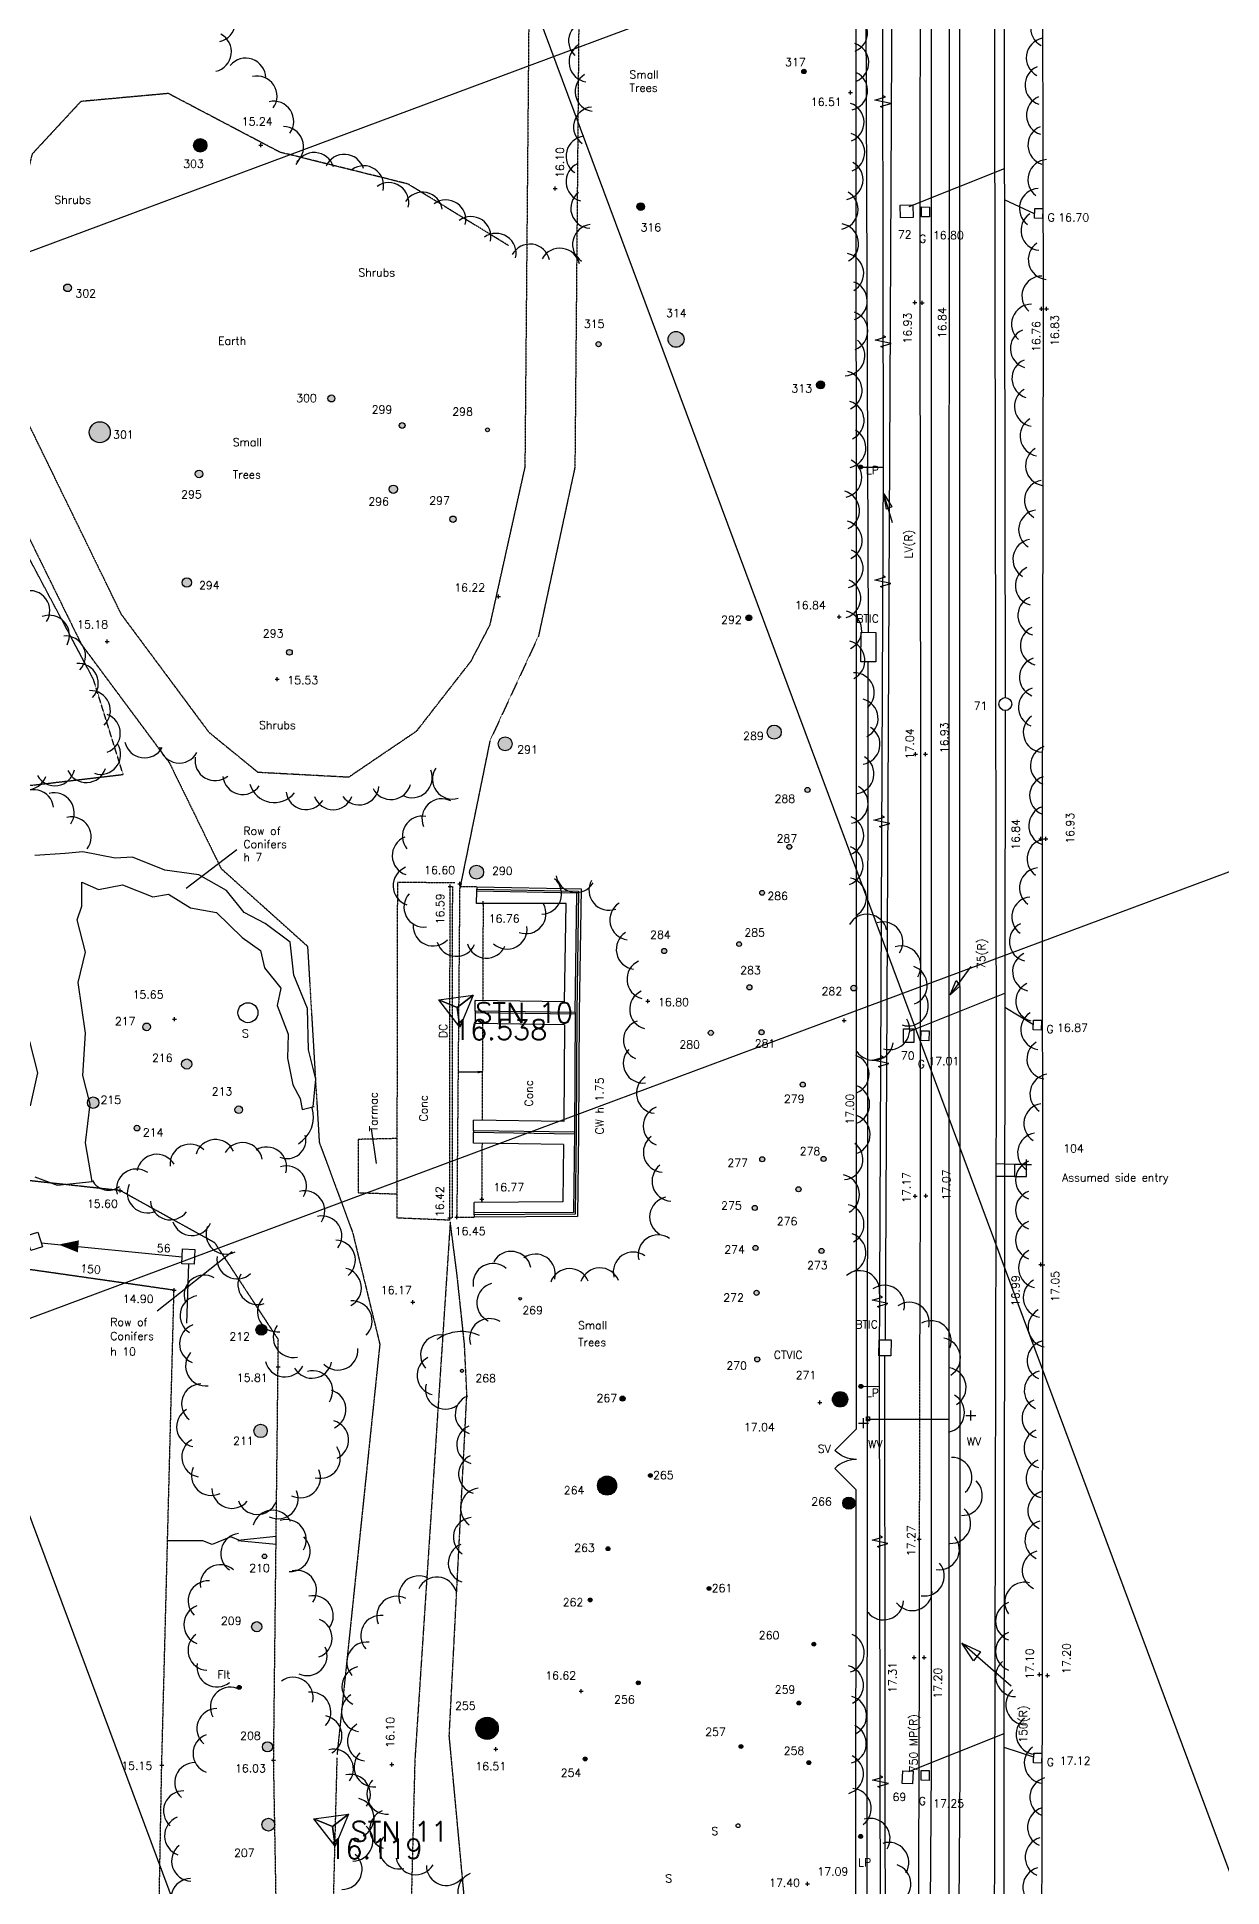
# Model space of a CAD drawing. Extents: x -4000 to 590500, y -6503 to 470250.
# Drawn here: x 426151 to 485387, y 96911 to 189400 of the extents above; entities that cross this region are included whole.
import ezdxf

# ---------------------------------------------------------------- set-up
doc = ezdxf.new("R2010")
doc.units = 0
doc.header["$LTSCALE"] = 0.0508
doc.linetypes.add('DASHED', pattern=[19.05, 12.7, -6.35])
for name, color, linetype in [('BOUNDARY', 30, 'CONTINUOUS'), ('BT', 34, 'CONTINUOUS'), ('CATV', 4, 'CONTINUOUS'), ('CONTROL', 1, 'CONTINUOUS'), ('DETAIL', 5, 'CONTINUOUS'), ('ELEC', 30, 'CONTINUOUS'), ('FOUL', 1, 'CONTINUOUS'), ('GAS', 3, 'CONTINUOUS'), ('GRID', 253, 'CONTINUOUS'), ('LEVEL', 1, 'CONTINUOUS'), ('MH_NUMBER', 7, 'CONTINUOUS'), ('ROAD', 4, 'CONTINUOUS'), ('SERVICE', 1, 'CONTINUOUS'), ('STORM', 5, 'CONTINUOUS'), ('TEXT', 7, 'CONTINUOUS'), ('TEXT_SERVICE', 1, 'CONTINUOUS'), ('TREE_NUMBER', 7, 'CONTINUOUS'), ('VEGETATION', 3, 'CONTINUOUS'), ('WATER', 6, 'CONTINUOUS')]:
    doc.layers.add(name, color=color, linetype=linetype)
doc.styles.add('ROMANS', font='Romans.shx')

msp = doc.modelspace()

# ---------------------------------------------------------------- hatches: boundary and pattern name
at = {"layer": 'SERVICE', "linetype": 'Continuous'}
h = msp.add_hatch(color=256, dxfattribs=at)
edge = h.paths.add_edge_path()
edge.add_arc((467319, 167900), 100, 0, 360)
h = msp.add_hatch(color=256, dxfattribs=at)
edge = h.paths.add_edge_path()
edge.add_arc((467334, 121941), 100, 0, 360)
h = msp.add_hatch(color=256, dxfattribs=at)
edge = h.paths.add_edge_path()
edge.add_arc((436260, 106888), 100, 0, 360)
h = msp.add_hatch(color=256, dxfattribs=at)
edge = h.paths.add_edge_path()
edge.add_arc((467321, 99438), 100, 0, 360)
at = {"layer": 'VEGETATION', "linetype": 'Continuous'}
h = msp.add_hatch(color=256, dxfattribs=at)
edge = h.paths.add_edge_path()
edge.add_arc((464488, 187678), 111, 0, 360)
h = msp.add_hatch(color=256, dxfattribs=at)
edge = h.paths.add_edge_path()
edge.add_arc((434310, 183983), 334, 0, 360)
h = msp.add_hatch(color=256, dxfattribs=at)
edge = h.paths.add_edge_path()
edge.add_arc((456330, 180920), 191, 0, 360)
h = msp.add_hatch(color=256, dxfattribs=at)
edge = h.paths.add_edge_path()
edge.add_arc((438768, 158637), 143, 0, 360)
edge = h.paths.add_edge_path()
edge.add_arc((429291, 169639), 525, 0, 360)
edge = h.paths.add_edge_path()
edge.add_arc((427676, 176859), 191, 0, 360)
h = msp.add_hatch(color=256, dxfattribs=at)
edge = h.paths.add_edge_path()
edge.add_arc((454224, 174044), 127, 0, 360)
edge = h.paths.add_edge_path()
edge.add_arc((458096, 174284), 398, 0, 360)
h = msp.add_hatch(color=256, dxfattribs=at)
edge = h.paths.add_edge_path()
edge.add_arc((465323, 172009), 200, 0, 360)
h = msp.add_hatch(color=256, dxfattribs=at)
edge = h.paths.add_edge_path()
edge.add_arc((433641, 162126), 239, 0, 360)
edge = h.paths.add_edge_path()
edge.add_arc((434255, 167556), 191, 0, 360)
edge = h.paths.add_edge_path()
edge.add_arc((440866, 171327), 175, 0, 360)
edge = h.paths.add_edge_path()
edge.add_arc((444405, 169978), 143, 0, 360)
edge = h.paths.add_edge_path()
edge.add_arc((443962, 166790), 207, 0, 360)
edge = h.paths.add_edge_path()
edge.add_arc((446948, 165292), 159, 0, 360)
edge = h.paths.add_edge_path()
edge.add_arc((448671, 169758), 95.5, 0, 360)
h = msp.add_hatch(color=256, dxfattribs=at)
edge = h.paths.add_edge_path()
edge.add_arc((461735, 160364), 143, 0, 360)
h = msp.add_hatch(color=256, dxfattribs=at)
edge = h.paths.add_edge_path()
edge.add_arc((463006, 154648), 350, 0, 360)
edge = h.paths.add_edge_path()
edge.add_arc((449556, 154061), 350, 0, 360)
edge = h.paths.add_edge_path()
edge.add_arc((448126, 147646), 350, 0, 360)
h = msp.add_hatch(color=256, dxfattribs=at)
edge = h.paths.add_edge_path()
edge.add_arc((461247, 144050), 120, 0, 360)
edge = h.paths.add_edge_path()
edge.add_arc((462398, 146613), 120, 0, 360)
edge = h.paths.add_edge_path()
edge.add_arc((463758, 148914), 120, 0, 360)
edge = h.paths.add_edge_path()
edge.add_arc((464668, 151756), 127, 0, 360)
h = msp.add_hatch(color=256, dxfattribs=at)
edge = h.paths.add_edge_path()
edge.add_arc((459836, 139613), 127, 0, 360)
edge = h.paths.add_edge_path()
edge.add_arc((461763, 141889), 127, 0, 360)
edge = h.paths.add_edge_path()
edge.add_arc((457500, 143705), 127, 0, 360)
h = msp.add_hatch(color=256, dxfattribs=at)
edge = h.paths.add_edge_path()
edge.add_arc((466977, 141852), 143, 0, 360)
edge = h.paths.add_edge_path()
edge.add_arc((462371, 139641), 127, 0, 360)
h = msp.add_hatch(color=256, dxfattribs=at)
edge = h.paths.add_edge_path()
edge.add_arc((431627, 139913), 191, 0, 360)
edge = h.paths.add_edge_path()
edge.add_arc((433633, 138054), 255, 0, 360)
edge = h.paths.add_edge_path()
edge.add_arc((436236, 135770), 191, 0, 360)
edge = h.paths.add_edge_path()
edge.add_arc((431148, 134854), 143, 0, 360)
edge = h.paths.add_edge_path()
edge.add_arc((428957, 136121), 286, 0, 360)
h = msp.add_hatch(color=256, dxfattribs=at)
edge = h.paths.add_edge_path()
edge.add_arc((462158, 123288), 127, 0, 360)
edge = h.paths.add_edge_path()
edge.add_arc((462124, 126617), 127, 0, 360)
edge = h.paths.add_edge_path()
edge.add_arc((462407, 133291), 127, 0, 360)
edge = h.paths.add_edge_path()
edge.add_arc((464217, 131795), 127, 0, 360)
edge = h.paths.add_edge_path()
edge.add_arc((465473, 133311), 127, 0, 360)
edge = h.paths.add_edge_path()
edge.add_arc((465368, 128709), 127, 0, 360)
edge = h.paths.add_edge_path()
edge.add_arc((464427, 137024), 127, 0, 360)
h = msp.add_hatch(color=256, dxfattribs=at)
edge = h.paths.add_edge_path()
edge.add_arc((462067, 128861), 127, 0, 360)
edge = h.paths.add_edge_path()
edge.add_arc((462031, 130861), 127, 0, 360)
h = msp.add_hatch(color=256, dxfattribs=at)
edge = h.paths.add_edge_path()
edge.add_arc((447397, 122715), 79.6, 0, 360)
edge = h.paths.add_edge_path()
edge.add_arc((450302, 126319), 63.7, 0, 360)
h = msp.add_hatch(color=256, dxfattribs=at)
edge = h.paths.add_edge_path()
edge.add_arc((437367, 124766), 271, 0, 360)
h = msp.add_hatch(color=256, dxfattribs=at)
edge = h.paths.add_edge_path()
edge.add_arc((455423, 121326), 127, 0, 360)
h = msp.add_hatch(color=256, dxfattribs=at)
edge = h.paths.add_edge_path()
edge.add_arc((466295, 121291), 382, 0, 360)
h = msp.add_hatch(color=256, dxfattribs=at)
edge = h.paths.add_edge_path()
edge.add_arc((437715, 100027), 318, 0, 360)
edge = h.paths.add_edge_path()
edge.add_arc((437671, 103920), 255, 0, 360)
edge = h.paths.add_edge_path()
edge.add_arc((437134, 109924), 255, 0, 360)
edge = h.paths.add_edge_path()
edge.add_arc((437523, 113443), 111, 0, 360)
edge = h.paths.add_edge_path()
edge.add_arc((437330, 119710), 334, 0, 360)
h = msp.add_hatch(color=256, dxfattribs=at)
edge = h.paths.add_edge_path()
edge.add_arc((456814, 117482), 95.5, 0, 360)
h = msp.add_hatch(color=256, dxfattribs=at)
edge = h.paths.add_edge_path()
edge.add_arc((454646, 116977), 477, 0, 360)
h = msp.add_hatch(color=256, dxfattribs=at)
edge = h.paths.add_edge_path()
edge.add_arc((466732, 116099), 300, 0, 360)
h = msp.add_hatch(color=256, dxfattribs=at)
edge = h.paths.add_edge_path()
edge.add_arc((454694, 113821), 95.5, 0, 360)
h = msp.add_hatch(color=256, dxfattribs=at)
edge = h.paths.add_edge_path()
edge.add_arc((459744, 111834), 95.5, 0, 360)
h = msp.add_hatch(color=256, dxfattribs=at)
edge = h.paths.add_edge_path()
edge.add_arc((453804, 111260), 95.5, 0, 360)
h = msp.add_hatch(color=256, dxfattribs=at)
edge = h.paths.add_edge_path()
edge.add_arc((464981, 109050), 95.5, 0, 360)
h = msp.add_hatch(color=256, dxfattribs=at)
edge = h.paths.add_edge_path()
edge.add_arc((456210, 107116), 95.5, 0, 360)
h = msp.add_hatch(color=256, dxfattribs=at)
edge = h.paths.add_edge_path()
edge.add_arc((464231, 106108), 95.5, 0, 360)
h = msp.add_hatch(color=256, dxfattribs=at)
edge = h.paths.add_edge_path()
edge.add_arc((448651, 104845), 557, 0, 360)
h = msp.add_hatch(color=256, dxfattribs=at)
edge = h.paths.add_edge_path()
edge.add_arc((461339, 103937), 95.5, 0, 360)
h = msp.add_hatch(color=256, dxfattribs=at)
edge = h.paths.add_edge_path()
edge.add_arc((453554, 103312), 95.5, 0, 360)
h = msp.add_hatch(color=256, dxfattribs=at)
edge = h.paths.add_edge_path()
edge.add_arc((464733, 103126), 95.5, 0, 360)

# ---------------------------------------------------------------- linework, layer by layer
at = {"layer": 'BOUNDARY', "linetype": 'Continuous'}
for p, q in [((467121, 154997), (467098, 211017)), ((467111, 119811), (467121, 154997)), ((467081, 96936), (467107, 116761)), ((467191, 74931), (467081, 96936))]:
    msp.add_line(p, q, dxfattribs=at)
at = {"layer": 'BOUNDARY', "linetype": 'Continuous', "flags": 128}
for points in [[(467109, 118286, -0.198912), (466031, 118734), (467111, 119811)], [(467109, 118286, 0.198912), (466030, 117841), (467107, 116761)]]:
    msp.add_lwpolyline(points, format="xyb", dxfattribs=at)
at = {"layer": 'BT', "linetype": 'Continuous', "flags": 128}
for points in [[(467719, 159634), (467586, 195140)], [(467596, 38763), (467705, 158164)]]:
    msp.add_lwpolyline(points, dxfattribs=at)
at = {"layer": 'CATV', "linetype": 'Continuous', "flags": 128}
for points in [[(468559, 124264), (468918, 195627), (468719, 329460), (468521, 430102)], [(468518, 123464), (468640, 3789)]]:
    msp.add_lwpolyline(points, dxfattribs=at)
at = {"layer": 'CONTROL', "linetype": 'Continuous'}
for p, q in [((446234, 141261), (447951, 141490)), ((447158, 140880), (446234, 141261)), ((447290, 139889), (446234, 141261)), ((446234, 141261), (447158, 140880)), ((447158, 140880), (447951, 141490)), ((447951, 141490), (447158, 140880)), ((447290, 139889), (447158, 140880)), ((447158, 140880), (447290, 139889)), ((447951, 141490), (447290, 139889)), ((439997, 100319), (441714, 100548)), ((440922, 99938), (439997, 100319)), ((441054, 98946), (439997, 100319)), ((439997, 100319), (440922, 99938)), ((440922, 99938), (441714, 100548)), ((441714, 100548), (440922, 99938)), ((441054, 98946), (440922, 99938)), ((440922, 99938), (441054, 98946)), ((441714, 100548), (441054, 98946))]:
    msp.add_line(p, q, dxfattribs=at)
at = {"layer": 'DETAIL', "linetype": 'DASHED'}
for p, q in [((448141, 146909), (447280, 146916)), ((448451, 146095), (448429, 141226)), ((448423, 140076), (448401, 135240)), ((448396, 134090), (448382, 131140))]:
    msp.add_line(p, q, dxfattribs=at)
at = {"layer": 'DETAIL', "linetype": 'Continuous'}
for p, q in [((448141, 146909), (448139, 146789)), ((448053, 140611), (448046, 140081)), ((448054, 140701), (448053, 140611)), ((453048, 140542), (448053, 140611)), ((448054, 140701), (448062, 141231)), ((453049, 140631), (448054, 140701)), ((452526, 141168), (448062, 141231)), ((453049, 140631), (453014, 134645)), ((452515, 140019), (448046, 140081)), ((452515, 140019), (452488, 135183)), ((447971, 134716), (447978, 135246)), ((452488, 135183), (447978, 135246)), ((447963, 134096), (447970, 134626)), ((447971, 134716), (447970, 134626)), ((453013, 134556), (447970, 134626)), ((453014, 134645), (447971, 134716)), ((453014, 134646), (452967, 130636)), ((452477, 134033), (447963, 134096)), ((452477, 134033), (452443, 131163)), ((452443, 131163), (448000, 131138)), ((448003, 130608), (448000, 131138)), ((452967, 130636), (448003, 130608)), ((448003, 130518), (448003, 130608)), ((448003, 130518), (448004, 130398))]:
    msp.add_line(p, q, dxfattribs=at)
at = {"layer": 'DETAIL', "linetype": 'DASHED', "flags": 128}
for points in [[(455957, 328030), (455993, 322908), (456416, 319160), (456413, 309140), (454640, 286139), (454634, 278804), (455248, 267355), (457129, 254881), (457937, 241386), (457488, 230955), (454780, 211246), (453448, 196829), (453237, 190602), (453039, 167889), (451220, 159454), (448792, 154220), (447281, 146808)], [(452037, 326721), (453616, 321855), (453613, 309140), (451848, 286355), (452138, 278671), (452752, 267221), (454657, 254510), (455442, 241239), (455011, 231296), (452303, 211586), (450958, 197059), (450737, 190624), (450539, 167911), (448779, 159996), (447819, 158167), (445109, 154683), (441728, 152389), (437200, 152631), (434768, 154615), (430370, 160534), (424881, 171805), (420941, 180567), (419806, 182723), (415641, 189971), (411828, 194422), (404091, 199537), (393218, 202806), (386211, 210140), (384335, 227877)], [(381849, 227614), (383814, 209029), (391866, 200602), (403371, 197143), (410424, 192354), (413474, 188725), (417639, 181478), (418661, 179542), (422633, 170711), (428363, 159043), (432761, 153124), (435349, 147832), (439673, 143943), (440259, 134138), (441927, 129631), (443286, 124044), (441148, 103523)], [(449719, 178975), (444693, 182051), (438287, 183640), (432715, 186573), (428342, 186175), (425904, 183545), (424031, 175859), (424134, 173467)], [(412044, 150384), (413047, 150709), (426012, 152007), (430457, 152532), (428970, 157298), (423109, 168333), (422674, 169097), (417363, 168558), (413198, 165471), (403483, 169345), (402012, 175476), (403160, 178387), (400734, 184993)], [(447039, 147115), (444165, 147128), (444136, 130371), (446804, 130262)], [(447281, 147058), (447136, 130403), (448004, 130398)], [(428902, 33888), (431064, 44413), (430947, 60002), (431966, 80403), (432386, 103003), (433000, 126745), (407594, 130377), (403098, 130425), (392044, 132050), (389827, 136023)], [(438215, 124285), (435047, 129111), (430306, 131728), (408598, 134086), (389846, 135989)], [(444142, 134328), (442205, 134285), (442198, 131624), (444138, 131560)], [(446808, 130170), (445039, 103267), (444333, 75459), (445068, 49677), (446316, 38561)], [(467177, 77822), (460638, 78218), (456704, 78536), (455273, 78075), (454212, 76092), (453791, 73377), (452282, 71122), (449663, 70166), (447663, 70659), (448711, 83485), (446759, 104475), (447640, 121554), (447521, 124027), (447154, 127478), (446808, 130170)], [(438175, 32651), (438744, 58601), (438380, 80711), (437980, 103257), (438215, 124285)], [(441141, 103366), (440434, 75558), (441170, 49566), (442440, 38126), (444902, 31679)]]:
    msp.add_lwpolyline(points, dxfattribs=at)
at = {"layer": 'DETAIL', "linetype": 'Continuous', "flags": 128}
for points in [[(448139, 146789), (453223, 146689), (453139, 140630), (453104, 134645), (453056, 130547), (448003, 130518)], [(448141, 146909), (453345, 146806), (453259, 140629), (453224, 134643), (453175, 130427), (448004, 130398)], [(452595, 146081), (452595, 146081), (448125, 146079), (448137, 146699)], [(452526, 141168), (452595, 146081), (448125, 146079), (448137, 146699)], [(453049, 140632), (453132, 146600), (448137, 146699), (448139, 146789)]]:
    msp.add_lwpolyline(points, dxfattribs=at)
at = {"layer": 'DETAIL', "flags": 128}
for points in [[(447199, 137662), (448412, 137658)], [(448192, 137681), (448238, 137635)], [(448192, 137667), (448225, 137633)], [(448192, 137652), (448213, 137631)], [(448192, 137638), (448201, 137630)], [(448199, 137688), (448250, 137636)], [(448216, 137685), (448263, 137638)], [(448232, 137683), (448275, 137640)], [(448248, 137681), (448288, 137641)], [(448265, 137679), (448300, 137643)], [(448281, 137676), (448313, 137645)], [(448298, 137674), (448325, 137646)], [(448314, 137672), (448337, 137648)], [(448330, 137669), (448350, 137650)], [(448347, 137667), (448362, 137651)], [(448363, 137665), (448375, 137653)], [(448379, 137662), (448387, 137655)], [(436349, 114224), (436318, 114224), (435848, 114415), (434909, 114033), (434439, 114224), (432676, 114224)]]:
    msp.add_lwpolyline(points, dxfattribs=at)
for points in [[(448412, 137658), (448192, 137689), (448192, 137629)], [(436195, 114240), (438105, 114049), (438105, 114431)]]:
    msp.add_lwpolyline(points, close=True, dxfattribs=at)
at = {"layer": 'DETAIL', "linetype": 'Continuous'}
for centre, radius in [((436696, 140622), 500), ((461197, 99974), 95.5)]:
    msp.add_circle(centre, radius, dxfattribs=at)
at = {"layer": 'ELEC'}
for p, q in [((468036, 186250), (468558, 186404)), ((468834, 186080), (468036, 186250)), ((468312, 185927), (468834, 186080)), ((468431, 185865), (468312, 185927)), ((468558, 186404), (468439, 186465)), ((468054, 174250), (468576, 174404)), ((468852, 174080), (468054, 174250)), ((468330, 173927), (468852, 174080)), ((468449, 173865), (468330, 173927)), ((468576, 174404), (468456, 174465)), ((468039, 162252), (468562, 162403)), ((468837, 162078), (468039, 162252)), ((468314, 161927), (468837, 162078)), ((468433, 161865), (468314, 161927)), ((468562, 162403), (468443, 162465)), ((467990, 150252), (468513, 150403)), ((468787, 150078), (467990, 150252)), ((468265, 149928), (468787, 150078)), ((468384, 149865), (468265, 149928)), ((468513, 150403), (468394, 150465)), ((467941, 138253), (468464, 138403)), ((468738, 138078), (467941, 138253)), ((468215, 137928), (468738, 138078)), ((468334, 137866), (468215, 137928)), ((468464, 138403), (468345, 138465)), ((467892, 126253), (468415, 126403)), ((468689, 126079), (467892, 126253)), ((468166, 125928), (468689, 126079)), ((468285, 125866), (468166, 125928)), ((468415, 126403), (468296, 126466)), ((467893, 114250), (468415, 114404)), ((468691, 114081), (467893, 114250)), ((468169, 113927), (468691, 114081)), ((468288, 113866), (468169, 113927)), ((468415, 114404), (468295, 114466)), ((467912, 102250), (468434, 102404)), ((468710, 102081), (467912, 102250)), ((468188, 101927), (468710, 102081)), ((468307, 101866), (468188, 101927)), ((468434, 102404), (468314, 102466))]:
    msp.add_line(p, q, dxfattribs=at)
at = {"layer": 'ELEC', "linetype": 'Continuous', "flags": 128}
for points in [[(468087, 13170), (468270, 38204), (468364, 66078), (468274, 123048), (468458, 168035), (468367, 228762), (468278, 329865)], [(467319, 167900), (468457, 167896)], [(468917, 165118), (468489, 166554), (468887, 165912), (468611, 165790), (468489, 166554)], [(467334, 121941), (468275, 121942)]]:
    msp.add_lwpolyline(points, dxfattribs=at)
at = {"layer": 'FOUL', "linetype": 'Continuous', "flags": 128}
for points in [[(473809, 3716), (474112, 138092), (473901, 265217)], [(475022, 132439), (474100, 132435)], [(475022, 133039), (474101, 133059)]]:
    msp.add_lwpolyline(points, dxfattribs=at)
at = {"layer": 'GAS', "linetype": 'Continuous', "flags": 128}
for points in [[(470374, 3698), (470423, 41248), (470869, 102867), (470862, 181192), (470793, 252307), (470713, 376409), (470903, 431458)], [(471799, 3621), (471848, 41171), (472294, 102790), (472287, 181115), (472218, 252230), (472138, 376332), (472328, 431381)], [(474840, 106943), (472378, 109098), (473317, 108675), (472962, 108225), (472378, 109098)]]:
    msp.add_lwpolyline(points, dxfattribs=at)
at = {"layer": 'GRID', "linetype": 'Continuous', "flags": 128}
for points in [[(468788, 0), (295644, 465000)], [(522142, 0), (348997, 465000)], [(0, 20153), (535000, 219362)], [(89165, 0), (535000, 166009)]]:
    msp.add_lwpolyline(points, dxfattribs=at)
at = {"layer": 'LEVEL', "flags": 128}
for points in [[(466721, 186628), (466921, 186628)], [(466821, 186528), (466821, 186728)], [(437342, 183892), (437342, 184092)], [(437242, 183992), (437442, 183992)], [(451954, 181821), (452154, 181821)], [(452054, 181721), (452054, 181921)], [(469940, 176126), (470140, 176126)], [(470040, 176026), (470040, 176226)], [(470293, 176113), (470493, 176113)], [(470393, 176013), (470393, 176213)], [(476259, 175808), (476459, 175808)], [(476359, 175708), (476359, 175908)], [(476509, 175808), (476709, 175808)], [(476609, 175708), (476609, 175908)], [(449122, 161423), (449322, 161423)], [(449222, 161323), (449222, 161523)], [(466148, 160404), (466348, 160404)], [(466248, 160304), (466248, 160504)], [(429558, 159181), (429758, 159181)], [(429658, 159081), (429658, 159281)], [(438062, 157289), (438262, 157289)], [(438162, 157189), (438162, 157389)], [(469960, 153540), (470160, 153540)], [(470060, 153440), (470060, 153640)], [(470460, 153540), (470660, 153540)], [(470560, 153440), (470560, 153640)], [(476233, 149309), (476433, 149309)], [(476333, 149209), (476333, 149409)], [(476483, 149309), (476683, 149309)], [(476583, 149209), (476583, 149409)], [(447181, 147058), (447381, 147058)], [(447281, 146958), (447281, 147158)], [(446700, 146925), (446900, 146925)], [(446800, 146825), (446800, 147025)], [(448451, 145995), (448451, 146195)], [(448351, 146095), (448551, 146095)], [(456593, 141197), (456793, 141197)], [(456693, 141097), (456693, 141297)], [(432929, 140297), (433129, 140297)], [(433029, 140197), (433029, 140397)], [(466394, 140226), (466594, 140226)], [(466494, 140126), (466494, 140326)], [(430206, 131728), (430406, 131728)], [(430306, 131628), (430306, 131828)], [(448383, 131206), (448383, 131406)], [(469946, 131456), (470146, 131456)], [(470046, 131356), (470046, 131556)], [(470478, 131458), (470678, 131458)], [(470578, 131358), (470578, 131558)], [(446783, 130266), (446783, 130466)], [(447136, 130303), (447136, 130503)], [(448283, 131306), (448483, 131306)], [(446683, 130366), (446883, 130366)], [(447036, 130403), (447236, 130403)], [(476231, 128036), (476431, 128036)], [(476331, 127936), (476331, 128136)], [(476331, 128015), (476531, 128015)], [(476431, 127915), (476431, 128115)], [(432900, 126745), (433100, 126745)], [(433000, 126645), (433000, 126845)], [(444840, 126155), (445040, 126155)], [(444940, 126055), (444940, 126255)], [(438200, 122811), (438200, 123011)], [(438100, 122911), (438300, 122911)], [(465288, 121025), (465288, 121225)], [(465188, 121125), (465388, 121125)], [(470155, 114301), (470355, 114301)], [(470255, 114201), (470255, 114401)], [(469904, 108387), (470104, 108387)], [(470004, 108287), (470004, 108487)], [(470404, 108387), (470604, 108387)], [(470504, 108287), (470504, 108487)], [(476165, 107538), (476365, 107538)], [(476265, 107438), (476265, 107638)], [(476562, 107490), (476762, 107490)], [(476662, 107390), (476662, 107590)], [(453257, 106694), (453457, 106694)], [(453357, 106594), (453357, 106794)], [(448987, 103799), (449187, 103799)], [(449087, 103699), (449087, 103899)], [(432286, 103003), (432486, 103003)], [(432386, 102903), (432386, 103103)], [(437880, 103257), (438080, 103257)], [(437980, 103157), (437980, 103357)], [(443780, 103042), (443980, 103042)], [(443880, 102942), (443880, 103142)], [(464672, 96976), (464672, 97176)], [(464572, 97076), (464772, 97076)]]:
    msp.add_lwpolyline(points, dxfattribs=at)
at = {"layer": 'ROAD', "linetype": 'DASHED'}
msp.add_line((470265, 122246), (470255, 114301), dxfattribs=at)
at = {"layer": 'ROAD', "linetype": 'Continuous', "flags": 128}
for points in [[(476184, 5924), (476224, 21126), (476286, 41604), (476307, 63218), (476364, 86648), (476412, 107490), (476431, 128015), (476420, 149314), (476461, 175827), (476417, 198479), (476389, 221766), (476369, 245909), (476342, 268658), (476309, 288464), (476304, 313391), (476248, 359548), (476207, 406934), (476184, 431532)], [(470206, 329940), (470228, 314170), (470265, 291153), (470281, 267785), (470217, 244329), (470286, 220978), (470306, 198707), (470290, 176126), (470310, 153540), (470296, 131456), (470265, 122246)], [(470255, 114301), (470254, 108387), (470189, 86911), (470129, 65062), (470095, 43084), (470025, 24982)]]:
    msp.add_lwpolyline(points, dxfattribs=at)
at = {"layer": 'SERVICE', "linetype": 'DASHED'}
for p, q in [((446783, 130366), (446800, 146925)), ((446913, 130366), (446930, 146925))]:
    msp.add_line(p, q, dxfattribs=at)
at = {"layer": 'SERVICE'}
for p, q in [((475622, 132789), (475622, 133289)), ((475372, 133039), (475872, 133039)), ((467473, 119847), (467473, 120347)), ((472588, 120481), (473088, 120481)), ((472838, 120231), (472838, 120731)), ((467223, 120097), (467723, 120097))]:
    msp.add_line(p, q, dxfattribs=at)
at = {"layer": 'SERVICE', "linetype": 'Continuous', "flags": 128}
for points in [[(469307, 180986), (469926, 181002), (469943, 180383), (469323, 180366)], [(470760, 180404), (470360, 180411), (470369, 180901), (470769, 180894)], [(476414, 180331), (476014, 180338), (476023, 180828), (476423, 180821)], [(467335, 158167), (467349, 159637), (468089, 159631), (468075, 158161)], [(469462, 139820), (469982, 139818), (469980, 139128), (469460, 139130)], [(470739, 139221), (470339, 139228), (470348, 139718), (470748, 139711)], [(476352, 139749), (475952, 139757), (475961, 140247), (476361, 140239)], [(475622, 133039), (475022, 133039), (475022, 132439), (475622, 132439)], [(426428, 128916), (425838, 128726), (425601, 129458), (426191, 129649)], [(434013, 128048), (433394, 128071), (433422, 128811), (434041, 128787)], [(468244, 124267), (468844, 124261), (468836, 123461), (468236, 123467)], [(467611, 120411), (467771, 120411), (467771, 120211), (467611, 120211)], [(476367, 103104), (475967, 103111), (475977, 103601), (476376, 103594)], [(469425, 102719), (469944, 102700), (469921, 102061), (469402, 102079)], [(470748, 102238), (470348, 102246), (470357, 102736), (470757, 102728)]]:
    msp.add_lwpolyline(points, close=True, dxfattribs=at)
at = {"layer": 'SERVICE', "linetype": 'Continuous'}
for centre, radius in [((467319, 167900), 100), ((474556, 156053), 325), ((467334, 121941), 100), ((436260, 106888), 100), ((467321, 99438), 100)]:
    msp.add_circle(centre, radius, dxfattribs=at)
at = {"layer": 'STORM', "linetype": 'Continuous', "flags": 128}
for points in [[(474240, 341243), (474556, 156378)], [(469747, 180918), (474511, 182822)], [(476019, 180566), (474513, 181255)], [(474556, 155728), (474364, 3766)], [(469775, 139700), (474538, 141605)], [(475957, 140020), (474537, 140883)], [(426365, 129111), (433407, 128421)], [(433717, 128059), (433617, 125096)], [(469728, 102685), (474491, 104590)], [(475973, 103398), (474491, 103882)]]:
    msp.add_lwpolyline(points, dxfattribs=at)
at = {"layer": 'STORM', "flags": 128}
msp.add_lwpolyline([(427222, 129027, 0, 600, 0), (428219, 128940, 600, 600, 0)], format="xyseb", dxfattribs=at)
at = {"layer": 'TEXT', "linetype": 'Continuous'}
for p, q in [((433603, 146841), (436141, 148774)), ((443119, 133074), (442866, 134812)), ((435904, 128659), (432158, 125700))]:
    msp.add_line(p, q, dxfattribs=at)
at = {"layer": 'VEGETATION', "linetype": 'Continuous', "flags": 128}
for points in [[(439956, 135912), (440094, 137293), (439726, 138766), (439680, 140838), (438989, 142495), (438805, 144152), (437561, 145073), (436502, 145625), (435626, 146730), (434244, 147513), (432540, 147743), (430928, 148388), (430053, 148342), (428441, 148664), (427565, 148572), (426045, 148480)], [(426045, 132413), (427151, 131999), (428901, 132183), (428579, 134117), (428809, 136050), (428441, 137477), (428579, 139595), (428210, 142127), (428579, 143646), (428164, 145257), (428395, 145948), (428395, 147145), (429224, 146776), (430421, 147007), (431941, 146408), (432724, 146546), (433830, 145856), (435120, 145625), (436409, 144383), (437331, 143738), (437515, 142863), (438344, 141851), (438160, 140976), (438713, 139549), (438667, 138352), (438943, 137017), (439311, 136326), (439404, 135774), (440007, 135923)], [(425769, 139181), (426183, 137615), (425815, 135958)]]:
    msp.add_lwpolyline(points, dxfattribs=at)
at = {"layer": 'VEGETATION', "linetype": 'Continuous'}
for centre, radius in [((464488, 187678), 111), ((434310, 183983), 334), ((456330, 180920), 191), ((427676, 176859), 191), ((454224, 174044), 127), ((458096, 174284), 398), ((465323, 172009), 200), ((440866, 171327), 175), ((429291, 169639), 525), ((444405, 169978), 143), ((448671, 169758), 95.5), ((434255, 167556), 191), ((443962, 166790), 207), ((446948, 165292), 159), ((433641, 162126), 239), ((461735, 160364), 143), ((438768, 158637), 143), ((463006, 154648), 350), ((449556, 154061), 350), ((464668, 151756), 127), ((463758, 148914), 120), ((448126, 147646), 350), ((462398, 146613), 120), ((457500, 143705), 127), ((461247, 144050), 120), ((461763, 141889), 127), ((466977, 141852), 143), ((431627, 139913), 191), ((459836, 139613), 127), ((462371, 139641), 127), ((433633, 138054), 255), ((464427, 137024), 127), ((428957, 136121), 286), ((436236, 135770), 191), ((431148, 134854), 143), ((462407, 133291), 127), ((465473, 133311), 127), ((464217, 131795), 127), ((462031, 130861), 127), ((462067, 128861), 127), ((465368, 128709), 127), ((462124, 126617), 127), ((450302, 126319), 63.7), ((437367, 124766), 271), ((462158, 123288), 127), ((447397, 122715), 79.6), ((455423, 121326), 127), ((466295, 121291), 382), ((437330, 119710), 334), ((456814, 117482), 95.5), ((454646, 116977), 477), ((466732, 116099), 300), ((454694, 113821), 95.5), ((437523, 113443), 111), ((459744, 111834), 95.5), ((453804, 111260), 95.5), ((437134, 109924), 255), ((464981, 109050), 95.5), ((456210, 107116), 95.5), ((464231, 106108), 95.5), ((448651, 104845), 557), ((437671, 103920), 255), ((461339, 103937), 95.5), ((453554, 103312), 95.5), ((464733, 103126), 95.5), ((437715, 100027), 318)]:
    msp.add_circle(centre, radius, dxfattribs=at)
for centre, radius, start, end in [((435067, 190155), 1000, 282.92827, 62.2), ((466672, 189622), 1000, 292.48652, 71.75825), ((476823, 189846), 1000, 101.97926, 241.25099), ((453723, 189201), 1000, 87.60079, 226.87252), ((434871, 188659), 1000, 282.92827, 62.2), ((453745, 188152), 1000, 122.03029, 261.30203), ((466728, 188119), 1000, 292.48652, 71.75825), ((476604, 188358), 1000, 101.97926, 241.25099), ((436585, 187342), 1000, 1.23101, 140.50274), ((476540, 186994), 1000, 113.15853, 252.43026), ((437152, 186448), 1000, 323.80491, 103.07664), ((454050, 186675), 1000, 122.03029, 261.30203), ((466665, 186725), 1000, 283.57111, 62.84284), ((437984, 185189), 1000, 323.80491, 103.07664), ((466494, 185137), 1000, 291.61026, 70.88199), ((476613, 185492), 1000, 113.15853, 252.43026), ((453969, 184903), 1000, 96.07472, 235.34645), ((438480, 183919), 1000, 311.50053, 90.77226), ((453597, 183441), 1000, 96.07472, 235.34645), ((466526, 183633), 1000, 291.61026, 70.88199), ((476686, 183990), 1000, 113.15853, 252.43026), ((440008, 182623), 1000, 16.93257, 156.2043), ((441514, 182533), 1000, 16.93257, 156.2043), ((466442, 182264), 1000, 280.89617, 60.1679), ((476683, 182271), 1000, 93.9652, 233.23693), ((442482, 181961), 1000, 346.42115, 125.69288), ((453597, 182166), 1000, 114.73027, 254.002), ((443734, 181119), 1000, 346.42115, 125.69288), ((445419, 180642), 1000, 8.35975, 147.63148), ((453833, 180839), 1000, 127.6154, 266.88713), ((466195, 180781), 1000, 280.89617, 60.1679), ((476259, 180828), 1000, 93.9652, 233.23693), ((446589, 180255), 1000, 346.69007, 125.9618), ((447845, 179419), 1000, 346.69007, 125.9618), ((476338, 179729), 1000, 124.40854, 263.68027), ((449100, 178582), 1000, 346.69007, 125.9618), ((453923, 179031), 1000, 97.22245, 236.49418), ((466221, 179073), 1000, 300.12235, 79.39408), ((450792, 178047), 1000, 12.48571, 151.75744), ((452287, 177840), 1000, 12.48571, 151.75744), ((466476, 177590), 1000, 300.12235, 79.39408), ((476703, 178270), 1000, 124.40854, 263.68027), ((466656, 176205), 1000, 291.33955, 70.61128), ((476385, 176450), 1000, 90.0703, 229.34203), ((475864, 175039), 1000, 90.0703, 229.34203), ((466682, 174701), 1000, 291.33955, 70.61128), ((466532, 173466), 1000, 271.0633, 50.33503), ((475808, 173833), 1000, 113.32686, 252.59859), ((475886, 172331), 1000, 113.32686, 252.59859), ((466399, 171724), 1000, 294.1805, 73.45223), ((466499, 170224), 1000, 294.1805, 73.45223), ((476012, 170926), 1000, 121.02867, 260.3004), ((476291, 169448), 1000, 121.02867, 260.3004), ((466587, 168860), 1000, 282.54418, 61.81591), ((476569, 167970), 1000, 121.02867, 260.3004), ((466383, 167370), 1000, 282.54418, 61.81591), ((466265, 165724), 1000, 295.65741, 74.92914), ((476507, 166240), 1000, 99.4036, 238.67533), ((476222, 164764), 1000, 99.4036, 238.67533), ((466403, 164227), 1000, 295.65741, 74.92914), ((466445, 162843), 1000, 285.87681, 65.14854), ((475936, 163287), 1000, 99.4036, 238.67533), ((476060, 161972), 1000, 115.06565, 254.33738), ((466328, 161344), 1000, 285.87681, 65.14854), ((425791, 160720), 1000, 326.63457, 105.9063), ((476184, 160474), 1000, 115.06565, 254.33738), ((426771, 159490), 1000, 331.80501, 111.07674), ((466377, 159722), 1000, 296.4833, 75.75503), ((427575, 158456), 1000, 315.39433, 94.66606), ((466537, 158227), 1000, 296.4833, 75.75503), ((476307, 158975), 1000, 115.06565, 254.33738), ((476264, 157392), 1000, 108.24175, 247.51348), ((428215, 157085), 1000, 315.39433, 94.66606), ((467003, 156613), 1000, 312.62535, 91.89708), ((428818, 155724), 1000, 313.30868, 92.58041), ((476208, 155889), 1000, 108.24175, 247.51348), ((429314, 154585), 1000, 290.36413, 69.63587), ((467196, 155322), 1000, 296.44022, 75.71195), ((476453, 154636), 1000, 126.3187, 265.59043), ((467291, 154036), 1000, 278.82272, 58.09445), ((429334, 153537), 1000, 251.6874, 30.95913), ((431526, 154360), 1000, 191.97621, 331.24794), ((433261, 154104), 1000, 191.97621, 331.24794), ((476809, 152976), 1000, 108.83568, 248.10742), ((427043, 152966), 1000, 209.10509, 348.37682), ((428613, 153125), 1000, 203.37509, 342.64682), ((435049, 153225), 1000, 170.21917, 309.4909), ((444907, 152369), 1000, 243.05617, 22.3279), ((446922, 152301), 1000, 147.2507, 286.52243), ((466990, 152563), 1000, 278.82272, 58.09445), ((425647, 152770), 1000, 200.36413, 339.63587), ((425987, 150769), 1000, 7.37711, 146.64884), ((436441, 152531), 1000, 186.10901, 325.38074), ((438018, 152411), 1282, 196.69502, 321.70895), ((442248, 152011), 1000, 215.99736, 355.26909), ((443846, 152275), 1000, 206.21665, 345.48838), ((466696, 151078), 1000, 279.61066, 58.88239), ((476769, 151473), 1000, 108.83568, 248.10742), ((427010, 150619), 1000, 325.6917, 104.96343), ((439595, 151777), 1000, 187.84268, 327.11441), ((440956, 151770), 1000, 200.36413, 339.63587), ((446393, 150315), 1000, 63.49915, 202.77088), ((476729, 149970), 1000, 108.83568, 248.10742), ((427863, 149410), 1000, 323.06607, 102.3378), ((445415, 149451), 1000, 79.76973, 219.04146), ((466477, 149482), 1000, 289.09037, 68.3621), ((444907, 148472), 1000, 112.09952, 251.37125), ((466443, 147979), 1000, 289.09037, 68.3621), ((476644, 148316), 1000, 95.6583, 234.93003), ((444953, 146963), 1000, 112.09952, 251.37125), ((451377, 146551), 1000, 270.91318, 50.18491), ((453091, 147630), 1000, 189.48504, 328.75677), ((454741, 146743), 1000, 150.6176, 289.88933), ((466614, 146367), 1000, 299.40898, 78.68071), ((476262, 146862), 1000, 95.6583, 234.93003), ((445493, 145898), 1000, 138.07791, 277.34964), ((475880, 145407), 1000, 95.6583, 234.93003), ((450594, 145572), 1000, 249.92092, 29.19265), ((455785, 145261), 1000, 122.71049, 261.98222), ((467642, 144546), 1000, 12.23892, 151.51065), ((445954, 144955), 1000, 176.62741, 315.89914), ((449647, 144801), 1000, 227.69986, 6.97159), ((456107, 143787), 1000, 122.71049, 261.98222), ((468431, 144162), 1000, 327.2507, 106.52243), ((475759, 144176), 1000, 116.42197, 255.6937), ((447114, 144438), 1000, 196.898, 336.16973), ((448621, 144347), 1000, 196.898, 336.16973), ((469334, 142959), 1000, 327.2507, 106.52243), ((475918, 142681), 1000, 116.42197, 255.6937), ((456643, 142292), 1000, 115.40963, 254.68136), ((469650, 141987), 1000, 291.79706, 71.06879), ((456776, 140788), 1000, 115.40963, 254.68136), ((476077, 141186), 1000, 116.42197, 255.6937), ((469706, 140958), 1000, 252.25851, 31.53024), ((476328, 139773), 1000, 122.1455, 261.41723), ((456463, 139245), 1000, 107.63622, 246.90796), ((468777, 139774), 1000, 252.25851, 31.53024), ((456460, 138101), 1000, 136.94308, 276.21481), ((467959, 139240), 1000, 213.85201, 353.12374), ((476635, 138300), 1000, 122.1455, 261.41723), ((466749, 137541), 1000, 291.31956, 70.59129), ((457114, 136585), 1000, 124.40852, 263.68025), ((466774, 136037), 1000, 291.31956, 70.59129), ((476787, 136552), 1000, 98.51509, 237.78682), ((476478, 135081), 1000, 98.51509, 237.78682), ((438417, 135409), 1558, 300.78309, 17.02606), ((457456, 134952), 1000, 110.36413, 249.63587), ((466800, 134533), 1000, 291.31956, 70.59129), ((435067, 133278), 1000, 25.20524, 164.47697), ((436426, 133126), 1000, 10.36212, 149.63385), ((438656, 134261), 937, 246.64144, 15.00488), ((457461, 133641), 1000, 127.07294, 266.34467), ((476170, 133609), 1000, 98.51509, 237.78682), ((432140, 132540), 1000, 30.0859, 169.35763), ((433799, 133042), 1000, 46.29278, 185.56451), ((437630, 132905), 1000, 342.63411, 121.90584), ((466439, 133278), 1000, 274.57675, 53.84848), ((476067, 132255), 1000, 110.36413, 249.63587), ((431119, 131803), 1000, 55.42161, 194.69334), ((438624, 131958), 1000, 327.94949, 107.22122), ((457895, 132195), 1000, 127.07294, 266.34467), ((466267, 131531), 1000, 298.84036, 78.11209), ((429730, 132676), 926, 208.57324, 306.38383), ((431662, 131614), 1000, 155.38147, 294.6532), ((439536, 130717), 1000, 326.40801, 105.67974), ((457777, 130413), 1000, 101.70641, 240.97814), ((476067, 130751), 1000, 110.36413, 249.63587), ((432820, 131264), 1000, 184.11327, 323.385), ((440393, 129459), 1000, 323.40386, 102.67559), ((466489, 130044), 1000, 298.84036, 78.11209), ((433893, 130479), 1000, 198.45614, 337.72787), ((435597, 129551), 1000, 158.10773, 297.37946), ((457199, 128511), 1000, 55.04305, 194.31478), ((466589, 128614), 1000, 292.96828, 72.24001), ((476067, 129248), 1000, 110.36413, 249.63587), ((441065, 128250), 1000, 309.26089, 88.53262), ((449856, 127687), 1000, 11.62319, 150.89493), ((455958, 127652), 1000, 55.04305, 194.31478), ((476218, 127862), 1000, 119.42742, 258.69915), ((436147, 128315), 1000, 173.07871, 312.35044), ((441366, 126863), 1000, 298.03551, 77.30724), ((448948, 127082), 1000, 48.96003, 188.23176), ((451062, 127551), 1000, 345.87177, 125.1435), ((452778, 126825), 1000, 21.83205, 161.10378), ((454288, 126864), 1000, 21.83205, 161.10378), ((467271, 126721), 1000, 351.13011, 130.40184), ((434502, 126501), 1000, 59.20057, 198.4723), ((437193, 127027), 1000, 148.8347, 288.10643), ((449134, 126117), 1000, 104.83326, 244.10499), ((468515, 125993), 1000, 345.8718, 125.14353), ((476455, 126377), 1000, 119.42742, 258.69915), ((434300, 125476), 1000, 99.04753, 238.31926), ((438170, 125660), 1000, 138.02441, 277.29614), ((441903, 125211), 1000, 314.60485, 93.87658), ((469755, 125141), 1000, 345.8718, 125.14353), ((434273, 124065), 1000, 109.34047, 248.6122), ((438959, 124383), 1000, 142.85109, 282.12282), ((448773, 124326), 1000, 58.22227, 197.494), ((470849, 124222), 1000, 339.61769, 118.88942), ((476692, 124892), 1000, 119.42742, 258.69915), ((446326, 123512), 1000, 82.27723, 221.54896), ((447374, 122583), 2097, 64.84378, 126.11221), ((471311, 123359), 1000, 301.25609, 80.52782), ((476643, 123229), 1000, 105.00508, 244.27682), ((434579, 122962), 1000, 138.45103, 277.72276), ((438547, 123414), 1000, 193.0935, 332.36523), ((439895, 123346), 1000, 209.8208, 349.09254), ((441198, 123757), 1000, 224.97458, 4.24631), ((446149, 122496), 1000, 116.95004, 256.22177), ((439935, 121722), 1000, 326.29032, 105.56205), ((471595, 121882), 1000, 301.25609, 80.52782), ((476502, 121731), 1000, 105.00508, 244.27682), ((434379, 121066), 1000, 92.47527, 231.747), ((440598, 120779), 1000, 295.21106, 74.48279), ((446566, 121801), 1000, 165.68522, 304.95695), ((448058, 120537), 1000, 113.15851, 252.43024), ((471518, 120631), 1000, 281.44391, 60.71564), ((476388, 120343), 1000, 114.32846, 253.60019), ((434129, 119914), 1000, 120.0975, 259.36923), ((440728, 119252), 1000, 295.21106, 74.48279), ((448131, 119038), 1000, 113.15851, 252.43024), ((476492, 118843), 1000, 114.32846, 253.60019), ((434388, 118404), 1000, 120.0975, 259.36923), ((440311, 118343), 1000, 255.65276, 34.92449), ((448225, 117560), 1000, 114.7655, 254.03723), ((434870, 117487), 1000, 156.38658, 295.65831), ((439320, 117370), 1000, 243.74078, 23.01251), ((471886, 117384), 1000, 312.11765, 91.38938), ((476596, 117343), 1000, 114.32846, 253.60019), ((435897, 116841), 1000, 180.72129, 319.99302), ((438206, 116318), 1000, 243.74078, 23.01251), ((448323, 115852), 1000, 96.61986, 235.89159), ((472408, 116487), 1000, 267.66524, 46.93697), ((476678, 115733), 1000, 104.97158, 244.24331), ((437171, 116535), 1000, 198.24433, 337.51606), ((437931, 114745), 1000, 26.2667, 165.53843), ((471823, 115089), 1000, 267.66524, 46.93697), ((438612, 114280), 1000, 329.04083, 108.31256), ((447966, 114394), 1000, 96.61986, 235.89159), ((476537, 114236), 1000, 104.97158, 244.24331), ((436336, 113584), 1000, 96.31971, 235.59144), ((438806, 113682), 1000, 267.6008, 46.87253), ((447709, 113111), 1000, 112.30679, 251.57852), ((471259, 113774), 1000, 260.60429, 39.87602), ((435307, 112023), 1000, 48.42215, 187.69388), ((470506, 112459), 1000, 260.60429, 39.87602), ((476395, 112738), 1000, 104.97158, 244.24331), ((434704, 111216), 1000, 86.249, 225.52073), ((439127, 111740), 1000, 323.74646, 103.01819), ((445235, 111462), 1000, 62.99355, 202.26528), ((446143, 111403), 1000, 15.9681, 155.23984), ((475525, 111147), 1000, 76.23356, 215.50529), ((439964, 110470), 1000, 323.74646, 103.01819), ((444131, 110446), 1000, 62.99355, 202.26528), ((468465, 111264), 1000, 218.23271, 357.50444), ((469907, 111729), 1000, 218.23271, 357.50444), ((475069, 110197), 1000, 110.36413, 249.63587), ((434490, 110029), 1000, 110.36413, 249.63587), ((439903, 109353), 1000, 289.4087, 68.68043), ((443333, 109486), 1000, 82.70389, 221.97562), ((434699, 108745), 1000, 127.65549, 266.92722), ((442636, 108157), 1000, 82.70389, 221.97562), ((466507, 108618), 1000, 287.97674, 67.24848), ((475069, 108694), 1000, 110.36413, 249.63587), ((439653, 108477), 1000, 245.3468, 24.61853), ((435142, 107910), 1000, 170.12274, 309.39448), ((438953, 106394), 1000, 346.22057, 125.4923), ((442395, 106937), 1000, 103.23487, 242.5066), ((466470, 106996), 1000, 296.07814, 75.34987), ((475069, 107427), 1000, 130.35838, 269.63011), ((435814, 105899), 1000, 69.92088, 209.19261), ((439840, 105658), 1000, 317.52789, 96.79962), ((442369, 105673), 1000, 121.86746, 261.13919), ((466623, 105474), 1000, 296.07814, 75.34987), ((475583, 106014), 1000, 130.35838, 269.63011), ((435139, 104828), 1000, 89.79673, 229.06846), ((440396, 104480), 1000, 299.58814, 78.85987), ((434950, 103587), 1000, 110.36413, 249.63587), ((442668, 104202), 1000, 121.86746, 261.13919), ((466606, 104080), 1000, 285.1666, 64.43833), ((476098, 104547), 1000, 125.96593, 265.23766), ((440970, 102802), 1000, 324.07025, 103.34198), ((443001, 102913), 1000, 135.57866, 274.85039), ((476503, 103098), 1000, 125.96593, 265.23766), ((434037, 102131), 1000, 88.66637, 227.9381), ((466467, 102558), 1000, 285.1666, 64.43833), ((441814, 101537), 1000, 324.07025, 103.34198), ((443640, 101555), 1000, 135.57866, 274.85039), ((466851, 100836), 1000, 306.31869, 85.59042), ((476783, 101402), 1000, 105.91668, 245.18841), ((433474, 100718), 1000, 88.66637, 227.9381), ((442001, 100361), 1000, 297.3696, 76.64133), ((476667, 99903), 1000, 105.91668, 245.18841), ((433525, 99467), 1000, 111.61028, 250.88201), ((441945, 99208), 1000, 269.4548, 48.72653), ((443784, 99796), 1000, 112.00171, 251.27344), ((467795, 99343), 1000, 328.35256, 107.62429), ((433877, 98207), 1000, 128.80949, 268.08122), ((444271, 98810), 1000, 142.99911, 282.27084), ((468736, 98139), 1000, 328.35256, 107.62429), ((476550, 98403), 1000, 105.91668, 245.18841), ((441402, 97788), 1000, 269.4548, 48.72653), ((445089, 98526), 1000, 190.0654, 329.33713), ((433844, 96330), 1000, 90.85076, 230.12249), ((446618, 97985), 1000, 179.54249, 318.81422), ((448189, 96661), 1000, 112.96826, 252.23999), ((468839, 97063), 1000, 292.83828, 72.11001), ((476433, 96904), 1000, 105.91668, 245.18841)]:
    msp.add_arc(centre, radius, start, end, dxfattribs=at)
at = {"layer": 'WATER', "linetype": 'Continuous', "flags": 128}
for points in [[(471779, 431464), (471723, 14766), (474687, 14765)], [(472831, 142927), (471791, 141522), (472097, 142225), (472281, 141950), (471791, 141522)], [(467681, 120295), (471737, 120295)]]:
    msp.add_lwpolyline(points, dxfattribs=at)

# ---------------------------------------------------------------- texts
at = {"layer": 'CATV', "linetype": 'Continuous', "style": 'ROMANS'}
msp.add_text('CTVIC', height=400, dxfattribs=at).set_placement((462981, 123314))
at = {"layer": 'CONTROL', "style": 'ROMANS'}
for s, p in [('STN 10', (448058, 140121)), ('16.538', (446948, 139267)), ('STN 11', (441821, 99179)), ('16.119', (440712, 98325))]:
    msp.add_text(s, height=1000, dxfattribs=at).set_placement(p)
at = {"layer": 'ELEC', "linetype": 'Continuous', "style": 'ROMANS'}
msp.add_text('LV(R)', height=400, rotation=90, dxfattribs=at).set_placement((469923, 163330))
at = {"layer": 'FOUL', "linetype": 'Continuous', "style": 'ROMANS'}
msp.add_text('Assumed side entry', height=400, dxfattribs=at).set_placement((477395, 132182))
at = {"layer": 'GAS', "linetype": 'Continuous', "style": 'ROMANS'}
for s, p in [('750 MP(R)', (470166, 102644)), ('150(R)', (475646, 104118))]:
    msp.add_text(s, height=400, rotation=90, dxfattribs=at).set_placement(p)
at = {"layer": 'LEVEL', "style": 'ROMANS'}
for s, p in [('16.51', (464834, 185951)), ('15.24', (436387, 184975)), ('16.70', (477204, 180176)), ('16.80', (470937, 179290)), ('16.22', (447009, 161672)), ('16.84', (464039, 160794)), ('15.18', (428161, 159833)), ('15.53', (438665, 157045)), ('16.60', (445507, 147552)), ('16.76', (448732, 145122)), ('15.65', (430932, 141326)), ('16.80', (457197, 140953)), ('16.87', (477142, 139671)), ('17.01', (470711, 138003)), ('16.77', (448963, 131696)), ('15.60', (428648, 130873)), ('16.45', (447030, 129501)), ('16.17', (443340, 126552)), ('14.90', (430436, 126112)), ('15.81', (436139, 122173)), ('17.04', (461489, 119701)), ('16.62', (451558, 107283)), ('15.15', (430365, 102772)), ('16.03', (436048, 102642)), ('16.51', (448062, 102746)), ('17.12', (477272, 103026)), ('17.25', (470949, 100889)), ('17.40', (462750, 96921)), ('17.09', (465164, 97486))]:
    msp.add_text(s, height=400, dxfattribs=at).set_placement(p)
for s, p in [('16.10', (452493, 182352)), ('16.84', (471600, 174345)), ('16.93', (469866, 174075)), ('16.76', (476300, 173653)), ('16.83', (477225, 173953)), ('17.04', (469980, 153293)), ('16.93', (471708, 153594)), ('16.84', (475274, 148762)), ('16.93', (477993, 149070)), ('16.59', (446502, 145040)), ('17.00', (466987, 135031)), ('17.17', (469815, 131114)), ('17.07', (471808, 131244)), ('16.42', (446483, 130403)), ('17.05', (477252, 126166)), ('16.99', (475272, 125951)), ('17.27', (470050, 113454)), ('17.10', (475974, 107295)), ('17.20', (477815, 107566)), ('17.31', (469121, 106615)), ('17.20', (471379, 106331)), ('16.10', (444006, 103872))]:
    msp.add_text(s, height=400, rotation=90, dxfattribs=at).set_placement(p)
at = {"layer": 'MH_NUMBER', "linetype": 'Continuous', "style": 'ROMANS'}
for s, p in [('72', (469183, 179329)), ('71', (472976, 155763)), ('70', (469337, 138274)), ('104', (477451, 133636)), ('56', (432140, 128645)), ('69', (468917, 101212))]:
    msp.add_text(s, height=400, dxfattribs=at).set_placement(p)
at = {"layer": 'STORM', "linetype": 'Continuous', "style": 'ROMANS'}
msp.add_text('150', height=400, rotation=355.46324, dxfattribs=at).set_placement((428299, 127642))
at = {"layer": 'TEXT', "linetype": 'Continuous', "style": 'ROMANS'}
for s, p in [('Trees', (455769, 186662)), ('Small', (455769, 187322)), ('Shrubs', (427019, 181066)), ('Shrubs', (442214, 177425)), ('Earth', (435201, 174015)), ('Small', (435935, 168939)), ('Trees', (435935, 167319)), ('Shrubs', (437252, 154801)), ('Row of', (436469, 149510)), ('Conifers', (436469, 148849)), ('h 7', (436469, 148189)), ('S', (436396, 139386)), ('Row of', (429813, 124955)), ('Small', (453196, 124793)), ('Conifers', (429813, 124256)), ('Trees', (453196, 123941)), ('h 10', (429813, 123480))]:
    msp.add_text(s, height=400, dxfattribs=at).set_placement(p)
at = {"layer": 'TEXT', "style": 'ROMANS'}
for p in [(450935, 135928), (445672, 135183)]:
    msp.add_text('Conc', height=400, rotation=90, dxfattribs=at).set_placement(p)
at = {"layer": 'TEXT', "linetype": 'Continuous', "style": 'ROMANS'}
for s, p in [('CW h 1.75', (454474, 134535)), ('Tarmac', (443169, 134683))]:
    msp.add_text(s, height=400, rotation=90, dxfattribs=at).set_placement(p)
at = {"layer": 'TEXT', "style": 'ROMANS'}
for p in [(459861, 99508), (457558, 97139)]:
    msp.add_text('S', height=400, dxfattribs=at).set_placement(p)
at = {"layer": 'TEXT_SERVICE', "linetype": 'Continuous', "style": 'ROMANS'}
for s, p in [('G', (476670, 180180)), ('G', (470239, 179115)), ('LP', (467589, 167549)), ('BTIC', (467105, 160124)), ('G', (476608, 139599)), ('G', (470177, 137854)), ('BTIC', (467053, 124839)), ('LP', (467588, 121416)), ('WV', (472634, 118979)), ('SV', (465180, 118621)), ('WV', (467698, 118854)), ('Flt', (435165, 107334)), ('G', (476623, 102953)), ('G', (470224, 101009)), ('LP', (467200, 97943))]:
    msp.add_text(s, height=400, dxfattribs=at).set_placement(p)
at = {"layer": 'TEXT_SERVICE', "style": 'ROMANS'}
msp.add_text('DC', height=400, rotation=90, dxfattribs=at).set_placement((446651, 139349))
at = {"layer": 'TREE_NUMBER', "style": 'ROMANS'}
for s, p in [('317', (463550, 187944)), ('303', (433461, 182859)), ('316', (456322, 179682)), ('302', (428073, 176379)), ('314', (457596, 175399)), ('315', (453487, 174857)), ('313', (463867, 171630)), ('300', (439107, 171148)), ('299', (442882, 170574)), ('298', (446911, 170469)), ('301', (429957, 169319)), ('295', (433356, 166335)), ('296', (442714, 165974)), ('297', (445760, 166024)), ('294', (434248, 161788)), ('292', (460351, 160062)), ('293', (437440, 159382)), ('289', (461450, 154257)), ('291', (450156, 153577)), ('288', (463020, 151120)), ('287', (463124, 149132)), ('290', (448900, 147511)), ('286', (462662, 146256)), ('284', (456801, 144321)), ('285', (461511, 144426)), ('283', (461302, 142543)), ('282', (465373, 141494)), ('217', (430044, 139990)), ('280', (458261, 138827)), ('281', (462028, 138880)), ('216', (431898, 138161)), ('213', (434886, 136487)), ('215', (429328, 136065)), ('279', (463488, 136112)), ('214', (431442, 134434)), ('277', (460665, 132920)), ('278', (464281, 133497)), ('275', (460351, 130776)), ('276', (463133, 129992)), ('274', (460508, 128580)), ('273', (464646, 127791)), ('269', (450411, 125543)), ('272', (460456, 126174)), ('212', (435767, 124229)), ('270', (460613, 122775)), ('268', (448062, 122147)), ('271', (464075, 122304)), ('267', (454123, 121151)), ('211', (435953, 119015)), ('265', (456948, 117300)), ('264', (452484, 116545)), ('266', (464853, 115978)), ('263', (453005, 113667)), ('210', (436759, 112658)), ('261', (459878, 111652)), ('262', (452429, 110947)), ('209', (435345, 110015)), ('260', (462233, 109298)), ('256', (455002, 106083)), ('259', (463032, 106580)), ('255', (447048, 105772)), ('208', (436305, 104274)), ('257', (459555, 104464)), ('258', (463480, 103523)), ('254', (452333, 102422)), ('207', (436002, 98417))]:
    msp.add_text(s, height=400, dxfattribs=at).set_placement(p)
at = {"layer": 'WATER', "linetype": 'Continuous', "style": 'ROMANS'}
msp.add_text('75(R)', height=400, rotation=89.23524, dxfattribs=at).set_placement((473548, 142798))

doc.saveas('drawing.dxf')
